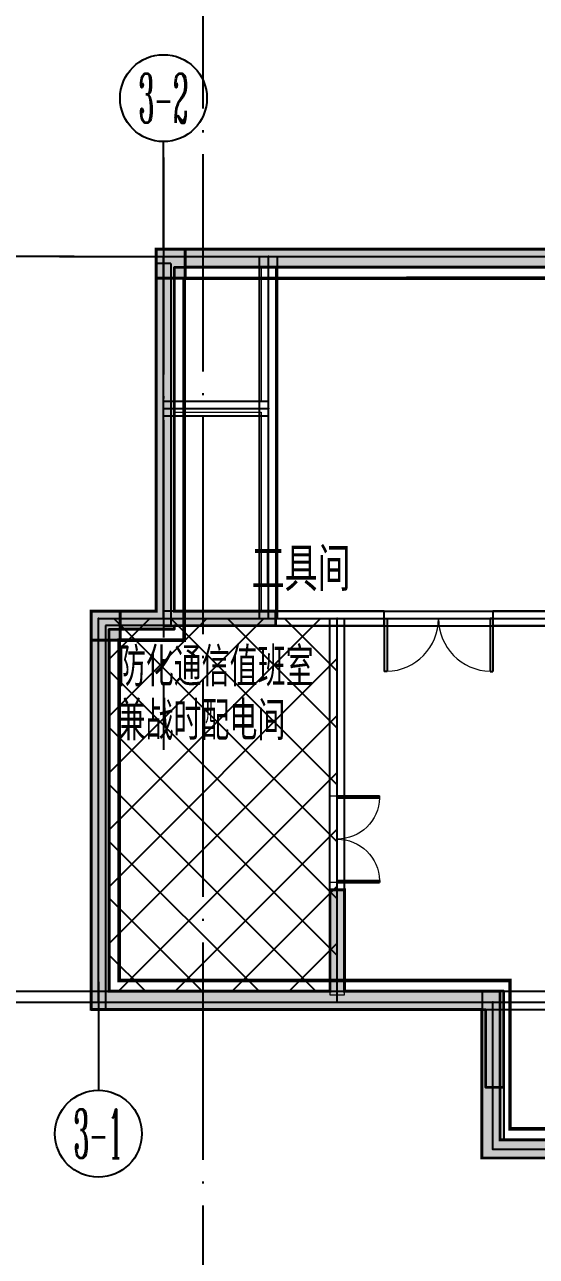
# Model space of a CAD drawing. Extents: x 290727 to 13733020, y 1731457 to 3643100.
# Drawn here: x 637351 to 644421, y 2234818 to 2251831 of the extents above; entities that cross this region are included whole.
import ezdxf
from ezdxf.enums import TextEntityAlignment as Align

# ---------------------------------------------------------------- set-up
doc = ezdxf.new("R2010")
doc.units = 0
doc.header["$LTSCALE"] = 10
doc.header["$PDSIZE"] = 0.5
for name, pattern in [('DASH', [0.35, 0.25, -0.1]), ('DASHED', [0.75, 0.5, -0.25]), ('DOTE', [2.42, 2, -0.2, 0.02, -0.2])]:
    doc.linetypes.add(name, pattern=pattern)
doc.layers.get('0').update_dxf_attribs({"linetype": 'CONTINUOUS'})
for name, color, linetype, true_color in [('1106', 7, 'CONTINUOUS', 0x89bf5f), ('2106', 7, 'CONTINUOUS', 0x64cfcf), ('2206', 7, 'CONTINUOUS', 0x3474d4)]:
    doc.layers.add(name, color=color, linetype=linetype, true_color=true_color)
for name, color, linetype, lineweight in [('_0', 7, 'CONTINUOUS', 15), ('X-人防$0$人防', 210, 'CONTINUOUS', 20), ('砼墙', 8, 'CONTINUOUS', 35)]:
    doc.layers.add(name, color=color, linetype=linetype, lineweight=lineweight)
for name, color, linetype in [('AXIS', 3, 'CONTINUOUS'), ('AXIS_TEXT', 7, 'CONTINUOUS'), ('BEAM_DASH', 144, 'DASHED'), ('COLU', 2, 'CONTINUOUS'), ('DOTE', 8, 'DOTE'), ('PUB_HATCH', 8, 'CONTINUOUS'), ('PUB_TEXT', 7, 'CONTINUOUS'), ('WALL', 255, 'CONTINUOUS'), ('WINDOW', 4, 'CONTINUOUS'), ('主楼轴线', 8, 'CONTINUOUS'), ('作业图', 4, 'CONTINUOUS'), ('填充', 8, 'CONTINUOUS'), ('文字', 4, 'CONTINUOUS'), ('防火分区示意线', 4, 'CONTINUOUS')]:
    doc.layers.add(name, color=color, linetype=linetype)
doc.layers.add('DIM_MODI', color=6, linetype='CONTINUOUS', plot=False)
doc.layers.get('0').off()
doc.styles.add('_TCH_AXIS', font='COMPLEX', dxfattribs={"bigfont": 'GBCBIG'})
doc.styles.add('_TCH_DIM', font='SIMPLEX', dxfattribs={"bigfont": 'GBCBIG'})
doc.styles.add('COMPLEX', font='COMPLEX')
doc.styles.add('HNSJY', font='HNSJY-07', dxfattribs={"width": 0.8, "bigfont": 'HNSJY-HZ'})

# ---------------------------------------------------------------- blocks, each defined once
blk = doc.blocks.new('A$C55C93FC2')
at = {"layer": 'DOTE', "linetype": 'DOTE', "ltscale": 150}
for p, q in [((154884.1, 127235.5), (154884.1, 12200)), ((10299.5, 112042.4), (252290.8, 112042.4))]:
    blk.add_line(p, q, dxfattribs=at)
blk = doc.blocks.new('_AXISO')
blk.add_circle((0, 0), 0.5)
at = {"layer": 'AXIS_TEXT', "style": 'COMPLEX', "width": 1.041667}
blk.add_attdef('A', text='', height=0.56, dxfattribs=at).set_placement((-0.25, -0.28), (0.25, -0.28), align=Align.FIT)
blk = doc.blocks.new('$DorLib2D$00000002')
for p, q in [((-0.5, 0), (-0.5, 0.4875)), ((-0.475, 0.4875), (-0.5, 0.4875)), ((-0.475, 0), (-0.475, 0.4875)), ((0.475, 0), (0.475, 0.4875)), ((0.475, 0.4875), (0.5, 0.4875)), ((0.5, 0), (0.5, 0.4875)), ((-0.5, 0), (-0.475, 0)), ((0.5, 0), (0.475, 0))]:
    blk.add_line(p, q)
at = {"lineweight": 13}
for centre, start, end in [((-0.4875, 0), 0, 88.53072), ((0.4875, 0), 91.46928, 180)]:
    blk.add_arc(centre, 0.4875, start, end, dxfattribs=at)
blk = doc.blocks.new('车库建筑作业图')
at = {"layer": '_0'}
h = blk.add_hatch(color=8, dxfattribs=at)
h.dxf.hatch_style = 1
h.paths.add_polyline_path([(677770, 2241129), (677770, 2241579), (678220, 2241579), (678220, 2241129)])
h.paths.add_polyline_path([(670370, 2238730), (670370, 2238230), (670870, 2238230), (670870, 2238730)], flags=17)
h.paths.add_polyline_path([(664670, 2238730), (664670, 2238230), (665170, 2238230), (665170, 2238730)], flags=17)
h.paths.add_polyline_path([(677270, 2238230), (677670, 2238230), (677670, 2240280), (677420, 2240280), (677420, 2238480), (677270, 2238480)], flags=17)
h.paths.add_polyline_path([(661370, 2239880), (661170, 2239880), (661170, 2238230), (662070, 2238230), (662070, 2238480), (661370, 2238480)], flags=17)
h.paths.add_polyline_path([(665170, 2242330), (664920, 2242330), (664920, 2240030), (665170, 2240030)], flags=17)
h.paths.add_polyline_path([(670620, 2242330), (670370, 2242330), (670370, 2240280), (670620, 2240280)], flags=17)
h.paths.add_polyline_path([(668870, 2245530), (669070, 2245530), (669070, 2246130), (666420, 2246130), (666420, 2245930), (666670, 2245930), (666670, 2245930), (668870, 2245930)], flags=17)
h.paths.add_polyline_path([(667870, 2240330), (667670, 2240330), (667670, 2238480), (667070, 2238480), (667070, 2238230), (667870, 2238230)], flags=17)
h.paths.add_polyline_path([(671320, 2245530), (671070, 2245530), (671070, 2243730), (670370, 2243730), (670370, 2243480), (671320, 2243480)], flags=17)
h.paths.add_polyline_path([(674370, 2239880), (674170, 2239880), (674170, 2238480), (673470, 2238480), (673470, 2238230), (674370, 2238230)], flags=17)
h.paths.add_polyline_path([(664470, 2245180), (664270, 2245180), (664270, 2243480), (665170, 2243480), (665170, 2243730), (664470, 2243730)], flags=17)
h.paths.add_polyline_path([(660420, 2243530), (660420, 2243730), (658970, 2243730), (658970, 2244130), (658770, 2244130), (658770, 2243530)], flags=17)
h.paths.add_polyline_path([(657670, 2238480), (657670, 2238230), (658270, 2238230), (658270, 2238480), (658070, 2238480), (658070, 2239880), (657870, 2239880), (657870, 2238480)], flags=17)
h.paths.add_polyline_path([(654770, 2239880), (654570, 2239880), (654570, 2238480), (653870, 2238480), (653870, 2238230), (654770, 2238230)], flags=17)
h.paths.add_polyline_path([(651020, 2242330), (650770, 2242330), (650770, 2240030), (651020, 2240030)], flags=17)
h.paths.add_polyline_path([(645570, 2242330), (645320, 2242330), (645320, 2240280), (645570, 2240280)], flags=17)
h.paths.add_polyline_path([(657170, 2244130), (656970, 2244130), (656970, 2243730), (655520, 2243730), (655520, 2243530), (657170, 2243530)], flags=17)
h.paths.add_polyline_path([(646870, 2245530), (647070, 2245530), (647070, 2245930), (649270, 2245930), (649270, 2245930), (649520, 2245930), (649520, 2246130), (646870, 2246130)], flags=17)
h.paths.add_polyline_path([(648270, 2240330), (648070, 2240330), (648070, 2238230), (648870, 2238230), (648870, 2238480), (648270, 2238480)], flags=17)
h.paths.add_polyline_path([(644870, 2245530), (644620, 2245530), (644620, 2243480), (645570, 2243480), (645570, 2243730), (644870, 2243730)], flags=17)
h.paths.add_polyline_path([(651670, 2245180), (651470, 2245180), (651470, 2243730), (650770, 2243730), (650770, 2243480), (651670, 2243480)], flags=17)
h.paths.add_polyline_path([(651370, 2245930), (651370, 2246230), (651670, 2246230), (651670, 2245930)], flags=17)
edge = h.paths.add_edge_path(flags=17)
edge.add_line((677420, 2238480), (677270, 2238480))
edge.add_line((677270, 2238480), (677270, 2238230))
edge.add_line((677270, 2238230), (677670, 2238230))
h.paths.add_polyline_path([(677670, 2241430), (677670, 2241930), (677670, 2243730), (676770, 2243730), (676770, 2248730), (671270, 2248730), (671270, 2250530), (669320, 2250530), (669320, 2251280), (666220, 2251280), (666220, 2250530), (664270, 2250530), (664270, 2248730), (651670, 2248730), (651670, 2250530), (649720, 2250530), (649720, 2251280), (646620, 2251280), (646620, 2250530), (644670, 2250530), (644670, 2248730), (639170, 2248730), (639170, 2243730), (638270, 2243730), (638270, 2238230), (643720, 2238230), (643720, 2237156), (643970, 2237156), (643970, 2238480), (641770, 2238480), (641770, 2239880), (641570, 2239880), (641570, 2238480), (638520, 2238480), (638520, 2243480), (639420, 2243480), (639420, 2243530), (640820, 2243530), (640820, 2243730), (639420, 2243730), (639420, 2248480), (644920, 2248480), (644920, 2250280), (646620, 2250280), (646620, 2247430), (646870, 2247430), (646870, 2251030), (649470, 2251030), (649470, 2247430), (649720, 2247430), (649720, 2250280), (651420, 2250280), (651420, 2248480), (656970, 2248480), (656970, 2247080), (657170, 2247080), (657170, 2248480), (658770, 2248480), (658770, 2247080), (658970, 2247080), (658970, 2248480), (664520, 2248480), (664520, 2250280), (666220, 2250280), (666220, 2247430), (666470, 2247430), (666470, 2251030), (669070, 2251030), (669070, 2247430), (669320, 2247430), (669320, 2250280), (671020, 2250280), (671020, 2248480), (676520, 2248480), (676520, 2243730), (675120, 2243730), (675120, 2243530), (676520, 2243530), (676520, 2243480), (677420, 2243480), (677420, 2241430)])
at = {"layer": 'PUB_HATCH', "linetype": 'Continuous'}
for points in [[(639170, 2248530), (639170, 2243730), (639370, 2243530), (639370, 2248530)], [(639370, 2243530), (639170, 2243730), (638270, 2243730), (638470, 2243530)], [(638470, 2243530), (638270, 2243730), (638270, 2238230), (638470, 2238230)], [(638370, 2238230), (643670, 2238230), (643970, 2238480), (638370, 2238480)], [(643670, 2238480), (643670, 2236180), (643970, 2236430), (643970, 2238480)], [(643970, 2238480), (643670, 2238230), (643670, 2236180), (643970, 2236430)], [(643970, 2236430), (643670, 2236180), (646977, 2236180), (647277, 2236430)], [(643970, 2236430), (643670, 2236180), (646977, 2236180), (647277, 2236430)]]:
    blk.add_hatch(color=256, dxfattribs=at).paths.add_polyline_path(points)
at = {"layer": '填充', "linetype": 'Continuous'}
h = blk.add_hatch(dxfattribs=at)
h.set_pattern_fill('ANSI37', color=256, scale=350, style=0)
h.set_pattern_definition([(45, (0, 0), (-392.8862, 392.8862), []), (135, (0, 0), (-392.8862, -392.8862), [])])
h.paths.add_polyline_path([(638520, 2238480), (641670, 2238480), (641670, 2243630), (638520, 2243630)])
at = {"layer": 'AXIS', "linetype": 'Continuous'}
for p, q in [((639270, 2248716), (639270, 2250216)), ((638035, 2248630), (636535, 2248630)), ((638370, 2238612), (638370, 2237112))]:
    blk.add_line(p, q, dxfattribs=at)
at = {"layer": 'DIM_MODI', "linetype": 'Continuous'}
for p, q in [((639170, 2243730), (639170, 2248730)), ((639170, 2248730), (644670, 2248730)), ((638270, 2238230), (638270, 2243730)), ((638270, 2243730), (639170, 2243730)), ((643670, 2238230), (638270, 2238230)), ((643670, 2236180), (643670, 2238230)), ((646977, 2236180), (643670, 2236180))]:
    blk.add_line(p, q, dxfattribs=at)
at = {"layer": 'WALL', "linetype": 'Continuous'}
for p, q in [((639170, 2248530), (639170, 2243730)), ((639370, 2248530), (639170, 2248530)), ((639370, 2248530), (639370, 2243530)), ((639170, 2243730), (638270, 2243730)), ((638270, 2243730), (638270, 2238230)), ((642320, 2243730), (639270, 2243730)), ((639270, 2243730), (639270, 2243530)), ((642320, 2243530), (642320, 2243730)), ((644770, 2243730), (643820, 2243730)), ((643820, 2243730), (643820, 2243530)), ((639370, 2243530), (638470, 2243530)), ((638470, 2243530), (638470, 2238230)), ((639270, 2243530), (642320, 2243530)), ((643820, 2243530), (644770, 2243530)), ((638370, 2238480), (643970, 2238480)), ((638370, 2238480), (638370, 2238230)), ((643670, 2238480), (643670, 2236180)), ((643970, 2238480), (643670, 2238480)), ((643970, 2238480), (643970, 2236430)), ((643970, 2238480), (643970, 2236430)), ((638470, 2238230), (638270, 2238230)), ((638370, 2238230), (643670, 2238230)), ((643670, 2238230), (643670, 2236180)), ((643970, 2236430), (647277, 2236430)), ((643970, 2236430), (647277, 2236430)), ((643670, 2236180), (646977, 2236180)), ((643670, 2236180), (646977, 2236180))]:
    blk.add_line(p, q, dxfattribs=at)
at = {"layer": 'WINDOW'}
for p, q in [((641570, 2239981), (641570, 2241181)), ((641770, 2239981), (641770, 2241181))]:
    blk.add_line(p, q, dxfattribs=at)
at = {"layer": 'X-人防$0$人防', "color": 6, "linetype": 'Continuous'}
for p, q in [((641570, 2243631), (641570, 2241181)), ((641770, 2243631), (641570, 2243631)), ((641770, 2241181), (641770, 2243631)), ((641570, 2241181), (641770, 2241181)), ((641770, 2239981), (641570, 2239981)), ((641570, 2239981), (641570, 2238431)), ((641770, 2238431), (641770, 2239981)), ((641570, 2238431), (641770, 2238431))]:
    blk.add_line(p, q, dxfattribs=at)
at = {"layer": '主楼轴线', "linetype": 'DOTE', "ltscale": 150}
for p, q in [((639270, 2249998), (639270, 2241813)), ((637832, 2248630), (679853, 2248630)), ((636932, 2238330), (678953, 2238330))]:
    blk.add_line(p, q, dxfattribs=at)
at = {"layer": '砼墙'}
blk.add_lwpolyline([(644670, 2248730), (639170, 2248730), (639170, 2243730), (638270, 2243730), (638270, 2238230), (643720, 2238230), (643720, 2237156), (643970, 2237156), (643970, 2238480), (641770, 2238480), (641770, 2239880), (641570, 2239880), (641570, 2238480), (638520, 2238480), (638520, 2243480), (639420, 2243480), (639420, 2243530), (640820, 2243530), (640820, 2243730), (639420, 2243730), (639420, 2248480), (644920, 2248480)], dxfattribs=at)
at = {"layer": '防火分区示意线', "color": 5, "linetype": 'DASH', "ltscale": 300, "const_width": 50, "elevation": -2}
blk.add_lwpolyline([(647363, 2212978), (647363, 2236578), (644057, 2236578), (644057, 2238628), (638657, 2238628), (638657, 2243328), (639557, 2243328), (639557, 2248327), (645057, 2248328), (645057, 2250128), (647007, 2250128), (647007, 2250878), (649307, 2250878), (649307, 2250128), (651257, 2250128), (651257, 2248328), (664657, 2248328)], dxfattribs=at)
at = {"layer": 'AXIS', "linetype": 'Continuous'}
ref = blk.add_blockref('_AXISO', (639270, 2250816), dxfattribs=dict(at, xscale=1200, yscale=1200, zscale=1200))
ref.add_attrib('A', '3-2', dxfattribs={"layer": 'AXIS_TEXT', "linetype": 'Continuous', "height": 678.8, "style": '_TCH_AXIS', "width": 0.355932}).set_placement((638931, 2250477), (639610, 2250477), align=Align.FIT)
ref = blk.add_blockref('_AXISO', (638370, 2236512), dxfattribs=dict(at, xscale=1200, yscale=1200, zscale=1200))
ref.add_attrib('A', '3-1', dxfattribs={"layer": 'AXIS_TEXT', "linetype": 'Continuous', "height": 678.8, "style": '_TCH_AXIS', "width": 0.388889}).set_placement((638031, 2236173), (638710, 2236173), align=Align.FIT)
at = {"layer": 'WINDOW', "linetype": 'Continuous', "xscale": 1500, "yscale": 1500, "zscale": -1500, "rotation": 180}
blk.add_blockref('$DorLib2D$00000002', (643070, 2243630), dxfattribs=at)
at = {"layer": 'WINDOW', "xscale": -1200, "yscale": 1200, "zscale": 1200, "rotation": 269.9989408938753}
blk.add_blockref('$DorLib2D$00000002', (641670, 2240581), dxfattribs=at)
at = {"layer": '文字', "linetype": 'Continuous'}
blk.add_blockref('A$C55C93FC2', (484928, 2126437), dxfattribs=at)
at = {"layer": 'PUB_TEXT', "style": '_TCH_DIM'}
for s, p in [('防化通信值班室', (638640, 2242692)), ('兼战时配电间', (638636, 2241948))]:
    blk.add_text(s, height=536.2, dxfattribs=at).set_placement(p)
at = {"layer": '文字', "linetype": 'Continuous', "style": 'HNSJY', "width": 0.8}
blk.add_text('工具间', height=600, dxfattribs=at).set_placement((640486, 2244007))
blk = doc.blocks.new('人防-l')
at = {"layer": '2106'}
for points in [[(791462, -884634), (791062, -884634), (791062, -885034), (791462, -885034)], [(790563, -889634), (790163, -889634), (790163, -890034), (790563, -890034)]]:
    blk.add_hatch(color=0, dxfattribs=at).paths.add_polyline_path(points)
at = {"color": 0}
for p, q in [((791162, -884734), (792612, -884734)), ((791162, -886834), (791162, -884734)), ((792612, -884734), (796662, -884734)), ((792612, -886834), (792612, -884734)), ((791162, -889734), (791162, -886834)), ((791162, -886834), (792612, -886834)), ((792612, -889734), (792612, -886834)), ((790262, -895034), (790263, -889734)), ((790263, -889734), (791162, -889734)), ((791162, -889734), (792612, -889734)), ((792612, -889734), (792712, -889734)), ((792712, -889734), (793562, -889734)), ((793562, -889734), (796662, -889734)), ((793562, -893484), (793562, -889734)), ((793562, -895034), (793562, -893484)), ((790262, -895034), (793562, -895034)), ((793562, -895034), (795712, -895034)), ((795712, -895034), (797362, -895034)), ((795712, -897062), (795712, -895034)), ((795712, -897062), (799169, -897062))]:
    blk.add_line(p, q, dxfattribs=at)
for p in [(791162, -884734), (792612, -884734), (791162, -886834), (792612, -886834), (790263, -889734), (791162, -889734), (792612, -889734), (792712, -889734), (793562, -889734), (793562, -893484), (790262, -895034), (793562, -895034), (795712, -895034), (795712, -897062)]:
    blk.add_point(p, dxfattribs=at)
at = {"layer": '1106', "color": 0}
for p, q in [((791062, -884634), (792612, -884634)), ((791062, -886834), (791062, -884634)), ((792612, -884634), (796562, -884634)), ((791312, -884884), (792612, -884884)), ((791312, -886834), (791312, -884884)), ((792612, -884884), (796812, -884884)), ((791062, -889634), (791062, -886834)), ((791312, -889634), (791312, -886834)), ((790162, -895134), (790163, -889634)), ((790163, -889634), (791062, -889634)), ((791312, -889634), (792612, -889634)), ((792612, -889634), (792712, -889634)), ((790412, -894884), (790413, -889884)), ((790413, -889884), (791162, -889884)), ((791162, -889834), (792612, -889834)), ((792612, -889834), (792712, -889834)), ((793462, -894884), (793462, -893484)), ((793662, -894884), (793662, -893484)), ((790412, -894884), (793462, -894884)), ((793662, -894884), (795812, -894884)), ((795812, -896937), (795812, -894884)), ((790162, -895134), (793562, -895134)), ((793562, -895134), (795562, -895134)), ((795562, -897187), (795562, -895134)), ((795812, -896937), (799119, -896937)), ((795562, -897187), (798869, -897187))]:
    blk.add_line(p, q, dxfattribs=at)
at = {"layer": '2106', "color": 0, "linetype": 'Continuous'}
for points in [[(791462, -884634), (791062, -884634), (791062, -885034), (791462, -885034)], [(790563, -889634), (790163, -889634), (790163, -890034), (790563, -890034)]]:
    blk.add_lwpolyline(points, close=True, dxfattribs=at)
at = {"layer": '2206', "color": 0}
for p, q in [((792487, -886834), (792487, -884734)), ((792487, -886834), (792487, -884734)), ((792737, -886834), (792737, -884734)), ((791162, -886734), (792612, -886734)), ((791162, -886734), (792612, -886734)), ((792487, -889734), (792487, -886834)), ((792487, -889734), (792487, -886834)), ((792737, -889734), (792737, -886834)), ((791162, -886934), (792612, -886934)), ((792712, -889634), (793562, -889634)), ((792712, -889634), (793562, -889634)), ((793462, -893484), (793462, -889734)), ((793462, -893484), (793462, -889734)), ((793562, -889634), (796662, -889634)), ((793562, -889634), (796662, -889634)), ((793662, -893484), (793662, -889734)), ((792712, -889834), (793562, -889834)), ((793562, -889834), (796662, -889834)), ((795712, -894884), (797362, -894884)), ((795712, -894884), (797362, -894884)), ((795712, -895134), (797362, -895134))]:
    blk.add_line(p, q, dxfattribs=at)
blk = doc.blocks.new('梁图-10.22')
at = {"color": 0}
blk.add_lwpolyline([(-1439466, 294758), (-1441416, 294758), (-1441416, 295508), (-1444516, 295508), (-1444516, 294758), (-1446466, 294758), (-1446466, 292958), (-1459066, 292958), (-1459066, 294758), (-1461016, 294758), (-1461016, 295508), (-1464116, 295508), (-1464116, 294758), (-1466066, 294758), (-1466066, 292958), (-1471566, 292958), (-1471566, 287960), (-1472466, 287958), (-1472466, 282458), (-1433066, 282457), (-1433066, 287958), (-1433966, 287958), (-1433966, 292958), (-1439466, 292958), (-1439466, 294758)], dxfattribs=at)
at = {"layer": 'BEAM_DASH', "color": 0, "lineweight": 18}
for p, q in [((-1470116, 292708), (-1470116, 290858)), ((-1469916, 290758), (-1469916, 292708)), ((-1470116, 290858), (-1471316, 290858)), ((-1469916, 287958), (-1469916, 290758)), ((-1471316, 290708), (-1470116, 290708)), ((-1470116, 290708), (-1470116, 287958)), ((-1469066, 287958), (-1469916, 287958)), ((-1466116, 287958), (-1469066, 287958)), ((-1469916, 287758), (-1469166, 287758)), ((-1469166, 287758), (-1469166, 284108)), ((-1468966, 287758), (-1466116, 287758)), ((-1468966, 284108), (-1468966, 287758)), ((-1465416, 282708), (-1466817, 282708)), ((-1466817, 282458), (-1465266, 282458))]:
    blk.add_line(p, q, dxfattribs=at)
at = {"layer": 'COLU', "color": 0, "const_width": 40}
for points in [[(-1471166, 292958), (-1471566, 292958), (-1471566, 292558), (-1471166, 292558)], [(-1472066, 287958), (-1472466, 287958), (-1472466, 287558), (-1472066, 287558)]]:
    blk.add_lwpolyline(points, close=True, dxfattribs=at)
at = {"layer": 'WALL', "color": 0, "const_width": 40}
for points in [[(-1459066, 292958), (-1459066, 294758), (-1461016, 294758), (-1461016, 295508), (-1464116, 295508), (-1464116, 294758), (-1466066, 294758), (-1466066, 292958), (-1471166, 292958)], [(-1471166, 292708), (-1465816, 292708)], [(-1471566, 292558), (-1471566, 287958), (-1472066, 287958)], [(-1471316, 287758), (-1469916, 287758), (-1469916, 287958), (-1471316, 287958), (-1471316, 292558)], [(-1472066, 287708), (-1471316, 287708)], [(-1471316, 287708), (-1471316, 287758)], [(-1472466, 287558), (-1472466, 282458), (-1467067, 282458), (-1467067, 280405), (-1463760, 280405)], [(-1463510, 278383), (-1463510, 280655), (-1466817, 280655), (-1466817, 282708), (-1468966, 282708), (-1468966, 284108), (-1469166, 284108), (-1469166, 282708), (-1472216, 282708), (-1472216, 287558)]]:
    blk.add_lwpolyline(points, dxfattribs=at)

msp = doc.modelspace()

# ---------------------------------------------------------------- block references
at = {"layer": '作业图', "color": 8, "linetype": 'ByBlock', "extrusion": (8.37508e-20, 6.90696e-07, 1)}
msp.add_blockref('梁图-10.22', (2110736, 1955772, 0), dxfattribs=at)
at = {"layer": '作业图', "linetype": 'Continuous'}
msp.add_blockref('车库建筑作业图', (0, 0), dxfattribs=at)
at = {"layer": '作业图', "color": 8, "linetype": 'ByBlock'}
msp.add_blockref('人防-l', (-151892, 3133363), dxfattribs=at)

doc.saveas('drawing.dxf')
